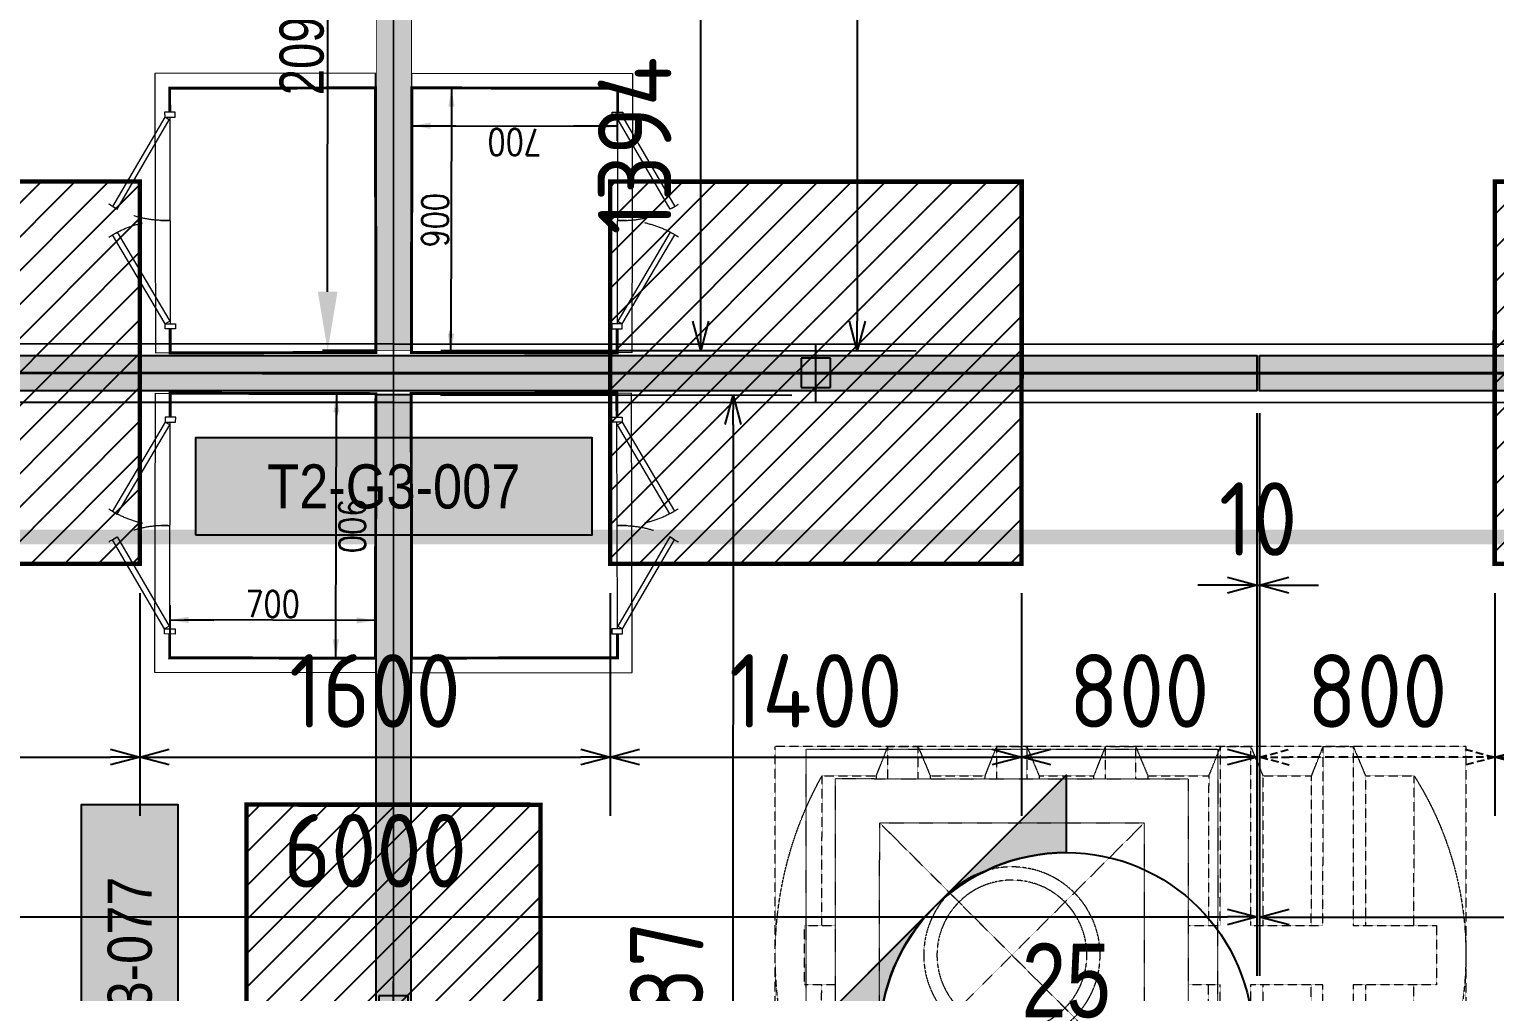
# Model space of a CAD drawing. Header units: centimetres. Extents: x -6122352 to 7132207, y -1694241 to 1947892.
# Drawn here: x 61283 to 66268, y -110563 to -107290 of the extents above; entities that cross this region are included whole.
import ezdxf
from ezdxf.enums import TextEntityAlignment as Align

# ---------------------------------------------------------------- set-up
doc = ezdxf.new("R2010")
doc.units = ezdxf.units.CM
doc.header["$MEASUREMENT"] = 0
doc.header["$PDMODE"] = 66
doc.header["$PDSIZE"] = 100
for name, pattern in [('2. HG-ST XR COL 3A (5V 7V 9V 11V - GF (4M & 5D-E)$0$HIDDEN', [0.375, 0.25, -0.125]), ('DU23023_KAA_00_XX_M2_TR_KPTB_0024$0$DU23023_KAA_00_XX_M2_TR_XRBS_0024$0$PHANTOM2', [1.25, 0.625, -0.125, 0.125, -0.125, 0.125, -0.125]), ('HIDDEN', [0.375, 0.25, -0.125]), ('LTH-4G-M-XR-GROUND FLOOR PLAN$0$HIDDEN2', [0.1875, 0.125, -0.0625])]:
    doc.linetypes.add(name, pattern=pattern)
for name, color, linetype in [('00-MI-DIM', 7, 'Continuous'), ('@MI-FOOTINGS', 7, 'Continuous'), ('@MI-REF LAYER', 7, 'Continuous'), ('@MI-TYPE-01', 30, 'Continuous'), ('@MI-TYPE-02', 6, 'Continuous'), ('A-GLASS HATCH', 7, 'Continuous'), ('CTECH-Text 2.5mm', 2, 'Continuous'), ('PANEL-TAGS', 7, 'Continuous'), ('VD-WS-WATER TANK', 7, 'Continuous')]:
    doc.layers.add(name, color=color, linetype=linetype)
doc.layers.add('08-Compound Wall-2', color=6, linetype='Continuous', lineweight=25, true_color=0xff00ff)
for name, color, linetype, lineweight in [('23585-XR-AR-DAMAC PLOT LIMITS$0$1-Mid units', 41, 'Continuous', 5), ('A-ANNO-TEXT', 3, 'Continuous', 25), ('LTH-4G-M-XR-GROUND FLOOR PLAN$0$1717 X Water Tank Location_5B$0$00 Line 2', 6, 'Continuous', 13)]:
    doc.layers.add(name, color=color, linetype=linetype, lineweight=lineweight)
doc.layers.add('LTH-4G-M-XR-GROUND FLOOR PLAN$0$PDF_Geometry', color=7, linetype='Continuous', true_color=0xcccccc)
doc.styles.add('Arial Narrow', font='ARIALN.TTF', dxfattribs={"width": 0.95, "height": 500})
doc.styles.add('DIMTEXT', font='romans.shx', dxfattribs={"width": 0.8})
doc.styles.add('JWC 1.50MM', font='GOTHIC.TTF', dxfattribs={"width": 0.8, "height": 1.5})
doc.styles.add('PANELTAG_STYLE', font='arial.ttf')
doc.styles.add('Schueco-BEMSTIL', font='isocpeur.ttf', dxfattribs={"width": 0.9})
doc.dimstyles.new('DIM-25', dxfattribs={"dimscale": 25, "dimtxt": 2.5, "dimasz": 2.5, "dimexe": 1.25, "dimexo": 0.625, "dimgap": 1, "dimtad": 1, "dimdec": 0, "dimdsep": 46, "dimtxsty": 'DIMTEXT', "dimblk": 'AROW', "dimcen": 2.5, "dimse1": 1, "dimse2": 1, "dimclrd": 1, "dimclre": 1, "dimclrt": 2, "dimadec": 0, "dimazin": 0, "dimtfac": 1, "dimtdec": 0, "dimtmove": 0, "dimatfit": 3, "dimfxl": 1, "dimarcsym": 0})
doc.dimstyles.new('JWC - 1.5', dxfattribs={"dimtxt": 1.5, "dimasz": 2, "dimexe": 0.18, "dimexo": 0.06, "dimgap": 0.09, "dimtad": 1, "dimtoh": 1, "dimdec": 0, "dimzin": 0, "dimdsep": 46, "dimtxsty": 'JWC 1.50MM', "dimcen": 0.09, "dimclrd": 1, "dimclre": 1, "dimclrt": 2, "dimadec": 0, "dimazin": 0, "dimtfac": 1, "dimtdec": 0, "dimtofl": 0, "dimtmove": 0, "dimatfit": 3, "dimfxl": 30, "dimtolj": 1, "dimtzin": 0, "dimarcsym": 0})
doc.dimstyles.new('MI- JWC-TXT-2.5 MM', dxfattribs={"dimscale": 1.5, "dimtxt": 2.5, "dimasz": 1, "dimexe": 2, "dimexo": 1, "dimgap": 1, "dimtad": 1, "dimdec": 0, "dimdsep": 46, "dimtxsty": 'Schueco-BEMSTIL', "dimblk": 'OPEN30', "dimcen": 0, "dimdle": 2, "dimclrd": 140, "dimclre": 8, "dimclrt": 40, "dimadec": 0, "dimazin": 2, "dimtfac": 1, "dimtdec": 0, "dimtix": 1, "dimtmove": 2, "dimatfit": 3, "dimldrblk": 'OPEN', "dimfxl": 2, "dimlwd": -1, "dimlwe": -1, "dimarcsym": 0})

# ---------------------------------------------------------------- blocks, each defined once
blk = doc.blocks.new('23585-XR-AR-BOUNDARY WALLS AND SETBACKS')
at = {"layer": '08-Compound Wall-2'}
for points in [[(496486.0485, 2768874.8152), (496503.6697, 2768858.669), (496505.7302, 2768860.9177), (496509.7838, 2768865.3417), (496513.8372, 2768869.7653), (496517.8906, 2768874.1891), (496521.944, 2768878.6129), (496524.072, 2768880.9353), (496525.9974, 2768883.0367), (496530.2534, 2768887.6817), (496532.1112, 2768889.7091), (496514.4901, 2768905.8554)], [(496541.7731, 2768864.5804), (496524.1519, 2768880.7264), (496522.0914, 2768878.4777), (496518.038, 2768874.0539), (496513.9846, 2768869.6301), (496509.9312, 2768865.2065), (496505.8776, 2768860.7825), (496503.7496, 2768858.4601), (496501.8242, 2768856.3589), (496497.7708, 2768851.9351), (496497.5682, 2768851.714), (496493.7174, 2768847.5113), (496493.5148, 2768847.2902), (496489.4614, 2768842.8663), (496487.6696, 2768840.911), (496505.2906, 2768824.7644)]]:
    blk.add_lwpolyline(points, dxfattribs=at)
blk = doc.blocks.new('A$C9d9485f6')
at = {"layer": 'A-ANNO-TEXT', "rotation": 312.4881850805905}
blk.add_blockref('23585-XR-AR-BOUNDARY WALLS AND SETBACKS', (-2377088.5348, -1504219.2521), dxfattribs=at)
blk = doc.blocks.new('23585-XR-AR-DAMAC PLOT LIMITS')
at = {"layer": '23585-XR-AR-DAMAC PLOT LIMITS$0$1-Mid units', "color": 251, "true_color": 0x636466}
for points in [[(496513.9109, 2768869.6977), (496496.2157, 2768885.9115), (496500.2691, 2768890.3353), (496517.9643, 2768874.1215)], [(496509.8575, 2768865.2741), (496492.1623, 2768881.4877), (496496.2157, 2768885.9115), (496513.9109, 2768869.6977)], [(496513.9109, 2768869.6977), (496517.9643, 2768874.1215), (496535.6593, 2768857.9077), (496531.6059, 2768853.4841)], [(496509.8575, 2768865.2741), (496513.9109, 2768869.6977), (496531.6059, 2768853.4841), (496527.5525, 2768849.0603)]]:
    blk.add_lwpolyline(points, close=True, dxfattribs=at)
blk = doc.blocks.new('A$Cf093b529')
at = {"layer": 'A-ANNO-TEXT'}
blk.add_blockref('23585-XR-AR-DAMAC PLOT LIMITS', (-495391.9901, -2768603.4419), dxfattribs=at)
blk = doc.blocks.new('AROW')
at = {"color": 1, "ltscale": 100}
for p, q in [((0, -1), (0, 1)), ((0, 0), (-3, 0))]:
    blk.add_line(p, q, dxfattribs=at)
blk.add_solid([(-1.28, 0.213), (-1.28, -0.213), (0, 0)], dxfattribs=at)
blk = doc.blocks.new('*D424')
at = {"layer": 'CTECH-Text 2.5mm', "color": 8, "lineweight": -2, "ltscale": 10, "transparency": 16777216}
blk.add_line((0.8246, -0.1346), (0.0246, -0.1346), dxfattribs=at)
at = {"layer": 'Defpoints', "color": 0, "ltscale": 10, "transparency": 16777216}
for p in [(-0.0254, 0), (0.8746, 0), (-0.0254, -0.1346)]:
    blk.add_point(p, dxfattribs=at)
at = {"layer": 'CTECH-Text 2.5mm', "color": 8, "lineweight": -2, "ltscale": 10, "transparency": 16777216, "xscale": 0.05, "yscale": 0.05, "zscale": 0.05, "rotation": 180}
blk.add_blockref('AROW', (-0.0254, -0.1346), dxfattribs=at)
at = {"layer": 'CTECH-Text 2.5mm', "color": 8, "lineweight": -2, "ltscale": 10, "transparency": 16777216, "xscale": 0.05, "yscale": 0.05, "zscale": 0.05}
blk.add_blockref('AROW', (0.8746, -0.1346), dxfattribs=at)
at = {"layer": 'CTECH-Text 2.5mm', "color": 8, "ltscale": 10, "transparency": 16777216, "insert": (0.4246, -0.0796), "char_height": 0.09, "attachment_point": 5, "style": 'DIMTEXT'}
blk.add_mtext('900', dxfattribs=at)
blk = doc.blocks.new('*D423')
at = {"layer": 'CTECH-Text 2.5mm', "color": 8, "lineweight": -2, "ltscale": 10, "transparency": 16777216}
blk.add_line((0.7459, -0.05), (0.7459, -0.65), dxfattribs=at)
at = {"layer": 'Defpoints', "color": 0, "ltscale": 10, "transparency": 16777216}
for p in [(0.8746, 0), (0.7459, -0.7), (0.8746, -0.7)]:
    blk.add_point(p, dxfattribs=at)
at = {"layer": 'CTECH-Text 2.5mm', "color": 8, "lineweight": -2, "ltscale": 10, "transparency": 16777216, "xscale": 0.05, "yscale": 0.05, "zscale": 0.05}
for p, rotation in [((0.7459, 0), 90), ((0.7459, -0.7), 270)]:
    blk.add_blockref('AROW', p, dxfattribs=dict(at, rotation=rotation))
at = {"layer": 'CTECH-Text 2.5mm', "color": 8, "ltscale": 10, "transparency": 16777216, "insert": (0.6909, -0.35), "char_height": 0.09, "attachment_point": 5, "rotation": 90, "style": 'DIMTEXT'}
blk.add_mtext('700', dxfattribs=at)
blk = doc.blocks.new('WT')
at = {"layer": 'VD-WS-WATER TANK', "color": 8, "linetype": 'HIDDEN', "lineweight": 5}
for p, q in [((-1544.6, 709.7), (-1544.6, -710.3)), ((-1544.6, 709.7), (805.4, 709.7)), ((805.4, -710.3), (805.4, 709.7)), ((-1205.2, 610), (-1368.6, 609.7)), ((-1367.6, 100.7), (-1368.6, 609.7)), ((-853.8, 610), (-1019.5, 609.7)), ((-462.5, 610), (-670.5, 610)), ((-92.3, 610), (-279.1, 610)), ((278, 610), (91.1, 609.6)), ((645.8, 610), (461.3, 609.7)), ((646.8, 100.7), (645.8, 610)), ((-1366.3, -610.3), (-1367.2, -101.4)), ((648.2, -610), (647.2, -101.4)), ((-1202.9, -610), (-1366.3, -610.3)), ((-853.8, -610), (-1017.2, -610.3)), ((-462.5, -610), (-668.2, -610)), ((-92.3, -610), (-276.8, -610)), ((278, -610), (93.4, -610.3)), ((648.2, -610), (463.6, -610.3)), ((805.4, -710.3), (-1544.6, -710.3))]:
    blk.add_line(p, q, dxfattribs=at)
at = {"layer": 'VD-WS-WATER TANK', "color": 8, "linetype": 'HIDDEN', "lineweight": 5, "ltscale": 0.2}
for p, q in [((-450, 450, 1.1), (450, -450, -1)), ((450, 450), (-450, -450, 1))]:
    blk.add_line(p, q, dxfattribs=at)
at = {"layer": 'VD-WS-WATER TANK', "color": 8, "linetype": 'HIDDEN', "lineweight": 5}
for points in [[(-1058, 100.7), (-1059, 709.7), (-1161.1, 709.7), (-1202.9, 610), (-1202.9, 100.7)], [(-1161.1, 709.7), (-1161.1, 100.7)], [(-1018.6, 100.7), (-1019.5, 610), (-1059, 709.7)], [(-708.9, 100.7), (-709.9, 709.7), (-812, 709.7), (-853.8, 610), (-853.8, 100.7)], [(-812, 709.7), (-812, 100.7)], [(-669.5, 100.7), (-670.5, 610), (-709.9, 709.7)], [(-318.4, 600), (-318.6, 709.7), (-420.7, 709.7), (-462.5, 610), (-462.5, 600)], [(-420.7, 709.7), (-420.7, 600)], [(-279.1, 600), (-279.1, 610), (-318.6, 709.7)], [(51.8, 600), (51.6, 709.7), (-50.5, 709.7), (-92.3, 610), (-92.3, 600)], [(-50.5, 709.7), (-50.5, 600)], [(91.1, 600), (91.1, 610), (51.6, 709.7)], [(422, 600), (421.8, 709.7), (319.7, 709.7), (278, 610), (278, 600)], [(319.7, 709.7), (319.7, 600)], [(461.3, 600), (461.3, 610), (421.8, 709.7)], [(-1161.1, 100.7), (-1444.6, 100.7), (-1444.6, -101.4), (-1161.1, -101.4)], [(-812, 100.7), (-1058, 100.7)], [(-600, 100.7), (-708.9, 100.7)], [(600, -101.4), (705.4, -101.4), (705.4, 100.7), (600, 100.7)], [(-1202.9, -101.4), (-1202.9, -610), (-1161.1, -710.3), (-1056.7, -710.3), (-1017.2, -610), (-1018.2, -101.4)], [(-1161.1, -101.4), (-1161.1, -710.3)], [(-1056.7, -710.3), (-1057.7, -101.4)], [(-1057.7, -101.4), (-812, -101.4)], [(-853.8, -101.4), (-853.8, -610), (-812, -710.3), (-707.6, -710.3), (-668.2, -610), (-669.1, -101.4)], [(-812, -101.4), (-812, -710.3)], [(-707.6, -710.3), (-708.6, -101.4)], [(-708.6, -101.4), (-600, -101.4)], [(-462.5, -600), (-462.5, -610), (-420.7, -710.3), (-316.2, -710.3), (-276.8, -610), (-276.8, -600)], [(-420.7, -600), (-420.7, -710.3)], [(-316.2, -710.3), (-316.4, -600)], [(-92.3, -600), (-92.3, -610), (-50.5, -710.3), (54, -710.3), (93.4, -610), (93.4, -600)], [(-50.5, -600), (-50.5, -710.3)], [(54, -710.3), (53.8, -600)], [(278, -600), (278, -610), (319.7, -710.3), (424.2, -710.3), (463.6, -610), (463.6, -600)], [(319.7, -600), (319.7, -710.3)], [(424.2, -710.3), (424, -600)]]:
    blk.add_lwpolyline(points, dxfattribs=at)
at = {"layer": 'VD-WS-WATER TANK', "color": 8, "linetype": 'HIDDEN', "lineweight": 5, "ltscale": 0.2}
for points in [[(-700, -700), (700, -700), (700, 700), (-700, 700)], [(-600, -600), (600, -600), (600, 600), (-600, 600)], [(-450, -450), (450, -450), (450, 450), (-450, 450)]]:
    blk.add_lwpolyline(points, close=True, dxfattribs=at)
at = {"layer": 'VD-WS-WATER TANK', "color": 8, "linetype": 'HIDDEN', "lineweight": 5}
for radius in [300, 255]:
    blk.add_circle((0, 0), radius, dxfattribs=at)
for centre, radius, start, end in [((-406.1, 1.5), 1138.5, 147.7124, 212.5056), ((-448.6, -2.1), 1254, 331.0009, 29.2171)]:
    blk.add_arc(centre, radius, start, end, dxfattribs=at)
blk = doc.blocks.new('A$C9fa2b657')
at = {"color": 1, "true_color": 0xeb0000, "const_width": 0.01}
blk.add_lwpolyline([(33.1502, 1.3091), (27.1502, 1.3102), (21.1502, 1.3113), (15.1503, 1.3125), (9.1502, 1.3137), (0, 1.3154), (0.0047, 25.3153), (2.8547, 25.3147), (9.1546, 25.3136), (12.0047, 25.3131), (15.1546, 25.3125), (21.1546, 25.3114), (27.1546, 25.3104), (33.1545, 25.3091), (39.1548, 25.3081), (42.3047, 25.3075), (42.3001, 1.3074)], close=True, dxfattribs=at)
blk = doc.blocks.new('A$C9e9a1b4a')
at = {"color": 1, "true_color": 0xeb0000, "const_width": 0.008}
blk.add_lwpolyline([(50.7907, -13.4523), (44.7908, -13.4521), (38.7908, -13.4521), (32.7908, -13.4521), (26.7907, -13.452), (20.7907, -13.452), (14.7907, -13.452), (5.6381, -13.452), (5.6388, 10.5481), (8.491, 10.548), (14.491, 10.548), (14.791, 10.548), (20.491, 10.548), (20.791, 10.548), (26.791, 10.548), (29.6409, 10.5479), (32.7908, 10.5479), (38.7911, 10.5479), (44.791, 10.5478), (50.791, 10.5478), (56.791, 10.5478), (59.9409, 10.5477), (59.9408, -13.4521)], close=True, dxfattribs=at)
blk = doc.blocks.new('_Open30')
at = {"color": 0, "linetype": 'ByBlock', "lineweight": -2}
for p, q in [((-1, 0.268), (0, 0)), ((0, 0), (-1, -0.268)), ((0, 0), (-1, 0))]:
    blk.add_line(p, q, dxfattribs=at)
blk = doc.blocks.new('*D1506')
at = {"layer": '@MI-TYPE-02', "color": 8, "transparency": 16777216}
for p, q in [((382856.2, -137905.9), (384051.1, -137906.3)), ((382855.6, -142093.1), (384049.7, -142093.5))]:
    blk.add_line(p, q, dxfattribs=at)
at = {"layer": '@MI-TYPE-02', "color": 140, "transparency": 16777216}
blk.add_line((383851.1, -138006.2), (383849.8, -141993.4), dxfattribs=at)
at = {"layer": 'Defpoints', "color": 0, "transparency": 16777216}
for p in [(382756.2, -137905.9), (382755.6, -142093), (383849.7, -142093.4)]:
    blk.add_point(p, dxfattribs=at)
at = {"layer": '@MI-TYPE-02', "color": 140, "transparency": 16777216, "xscale": 100, "yscale": 100, "zscale": 100}
for p, rotation in [((383851.1, -137906.2), 89.98108695238069), ((383849.7, -142093.4), 269.9810869523807)]:
    blk.add_blockref('_Open30', p, dxfattribs=dict(at, rotation=rotation))
at = {"layer": '@MI-TYPE-02', "color": 40, "transparency": 16777216, "insert": (383625.4, -139999.7), "char_height": 250, "attachment_point": 5, "rotation": 89.9811, "style": 'Schueco-BEMSTIL'}
blk.add_mtext('4187', dxfattribs=at)
blk = doc.blocks.new('_Open')
at = {"color": 0, "linetype": 'ByBlock', "lineweight": -2}
for p, q in [((-1, 0.2), (0, 0)), ((-1, -0.2), (0, 0)), ((0, 0), (-1, 0))]:
    blk.add_line(p, q, dxfattribs=at)
blk = doc.blocks.new('T2-SINGLE FOOTING')
at = {"layer": '@MI-FOOTINGS', "transparency": 33554679}
h = blk.add_hatch(dxfattribs=at)
h.set_pattern_fill('ANSI31', color=8, scale=650)
h.paths.add_polyline_path([(-700, 500), (700, 500), (700, -500), (-700, -500)])
at = {"layer": '@MI-FOOTINGS', "color": 62, "const_width": 15}
blk.add_lwpolyline([(-700, 500), (700, 500), (700, -500), (-700, -500)], close=True, dxfattribs=at)
at = {"layer": '@MI-FOOTINGS', "color": 30}
blk.add_point((0, 0), dxfattribs=at)
blk = doc.blocks.new('*D1510')
at = {"layer": '@MI-TYPE-02', "color": 8, "transparency": 16777216}
for p, q in [((366376.8, -160630.9), (367994.1, -160631.2)), ((366376.9, -164819.2), (367993.4, -164819.5))]:
    blk.add_line(p, q, dxfattribs=at)
at = {"layer": '@MI-TYPE-02', "color": 140, "transparency": 16777216}
blk.add_line((367794.1, -160731.2), (367793.4, -164719.5), dxfattribs=at)
at = {"layer": 'Defpoints', "color": 0, "transparency": 16777216}
for p in [(366276.8, -160630.9), (366276.9, -164819.2), (367793.4, -164819.5)]:
    blk.add_point(p, dxfattribs=at)
at = {"layer": '@MI-TYPE-02', "color": 140, "transparency": 16777216, "xscale": 100, "yscale": 100, "zscale": 100}
for p, rotation in [((367794.1, -160631.2), 89.9898100313855), ((367793.4, -164819.5), 269.9898100313856)]:
    blk.add_blockref('_Open30', p, dxfattribs=dict(at, rotation=rotation))
at = {"layer": '@MI-TYPE-02', "color": 40, "transparency": 16777216, "insert": (367568.7, -162725.3), "char_height": 250, "attachment_point": 5, "rotation": 89.9898, "style": 'Schueco-BEMSTIL'}
blk.add_mtext('4188', dxfattribs=at)
blk = doc.blocks.new('*D1520')
at = {"color": 1, "lineweight": -2, "transparency": 16777216}
for p, q in [((366210.9, -162725), (365974.1, -162725)), ((365991.7, -164619.2), (365992, -162925)), ((366150.9, -164819.2), (365973.7, -164819.2))]:
    blk.add_line(p, q, dxfattribs=at)
at = {"color": 1, "transparency": 16777216}
for points in [[(365958.7, -162925), (366025.4, -162925), (365992.1, -162725)], [(365958.4, -164619.2), (366025.1, -164619.2), (365991.7, -164819.2)]]:
    blk.add_solid(points, dxfattribs=at)
at = {"layer": 'Defpoints', "color": 0, "transparency": 16777216}
for p in [(365992.1, -162725), (366216.9, -162725), (366156.9, -164819.2)]:
    blk.add_point(p, dxfattribs=at)
at = {"color": 2, "transparency": 16777216, "insert": (365904.1, -163772.1), "char_height": 150, "attachment_point": 5, "rotation": 89.9898, "style": 'JWC 1.50MM'}
blk.add_mtext('\\A1;2094', dxfattribs=at)
blk = doc.blocks.new('*D1526')
at = {"color": 8, "transparency": 16777216}
for p, q in [((366816.7, -163425.2), (367461.3, -163425.3)), ((366376.9, -164819.2), (367461.1, -164819.4))]:
    blk.add_line(p, q, dxfattribs=at)
at = {"color": 140, "transparency": 16777216}
blk.add_line((367261.1, -164719.4), (367261.3, -163525.2), dxfattribs=at)
at = {"layer": 'Defpoints', "color": 0, "transparency": 16777216}
for p in [(366716.7, -163425.1), (367261.3, -163425.2), (366276.9, -164819.2)]:
    blk.add_point(p, dxfattribs=at)
at = {"color": 140, "transparency": 16777216, "xscale": 100, "yscale": 100, "zscale": 100}
for p, rotation in [((367261.3, -163425.2), 89.98981003138552), ((367261.1, -164819.4), 269.9898100313856)]:
    blk.add_blockref('_Open30', p, dxfattribs=dict(at, rotation=rotation))
at = {"color": 40, "transparency": 16777216, "insert": (367036.2, -164122.3), "char_height": 250, "attachment_point": 5, "rotation": 89.9898, "style": 'Schueco-BEMSTIL'}
blk.add_mtext('1394', dxfattribs=at)
blk = doc.blocks.new('T2-FOOTING PLAN')
at = {"layer": '@MI-FOOTINGS', "transparency": 33554679}
h = blk.add_hatch(dxfattribs=at)
h.set_pattern_fill('ANSI31', color=8, scale=650)
h.paths.add_polyline_path([(-700, 650), (700, 650), (700, -650), (-700, -650)])
at = {"layer": '@MI-FOOTINGS', "color": 160, "true_color": 0x3340f0, "const_width": 15}
blk.add_lwpolyline([(-700, 650), (700, 650), (700, -650), (-700, -650)], close=True, dxfattribs=at)
at = {"layer": '@MI-FOOTINGS', "color": 30}
blk.add_point((0, 0), dxfattribs=at)
blk = doc.blocks.new('*D1677')
at = {"layer": '@MI-TYPE-02', "color": 8, "transparency": 16777216}
for p, q in [((-2200.3, -688.4), (-2200.3, -1446.1)), ((-800.3, -688.6), (-800.3, -1446.1))]:
    blk.add_line(p, q, dxfattribs=at)
at = {"layer": '@MI-TYPE-02', "color": 140, "transparency": 16777216}
blk.add_line((-2100.3, -1246.1), (-900.3, -1246.1), dxfattribs=at)
at = {"layer": 'Defpoints', "color": 0, "transparency": 16777216}
for p in [(-2200.3, -588.4), (-800.3, -588.6), (-800.3, -1246.1)]:
    blk.add_point(p, dxfattribs=at)
at = {"layer": '@MI-TYPE-02', "color": 140, "transparency": 16777216, "xscale": 100, "yscale": 100, "zscale": 100, "rotation": 180}
blk.add_blockref('_Open30', (-2200.3, -1246.1), dxfattribs=at)
at = {"layer": '@MI-TYPE-02', "color": 140, "transparency": 16777216, "xscale": 100, "yscale": 100, "zscale": 100}
blk.add_blockref('_Open30', (-800.3, -1246.1), dxfattribs=at)
at = {"layer": '@MI-TYPE-02', "color": 40, "transparency": 16777216, "insert": (-1500.3, -1021.1), "char_height": 250, "attachment_point": 5, "style": 'Schueco-BEMSTIL'}
blk.add_mtext('1400', dxfattribs=at)
blk = doc.blocks.new('*D1675')
at = {"layer": '@MI-TYPE-02', "color": 8, "transparency": 16777216}
for p, q in [((-800.3, -688.6), (-800.3, -1446.1)), ((799.7, -688.9), (799.7, -1446.1))]:
    blk.add_line(p, q, dxfattribs=at)
at = {"layer": '@MI-TYPE-02', "color": 140, "transparency": 16777216}
blk.add_line((-700.3, -1246.1), (699.7, -1246.1), dxfattribs=at)
at = {"layer": 'Defpoints', "color": 0, "transparency": 16777216}
for p in [(-800.3, -588.6), (799.7, -588.9), (799.7, -1246.1)]:
    blk.add_point(p, dxfattribs=at)
at = {"layer": '@MI-TYPE-02', "color": 140, "transparency": 16777216, "xscale": 100, "yscale": 100, "zscale": 100, "rotation": 180}
blk.add_blockref('_Open30', (-800.3, -1246.1), dxfattribs=at)
at = {"layer": '@MI-TYPE-02', "color": 140, "transparency": 16777216, "xscale": 100, "yscale": 100, "zscale": 100}
blk.add_blockref('_Open30', (799.7, -1246.1), dxfattribs=at)
at = {"layer": '@MI-TYPE-02', "color": 40, "transparency": 16777216, "insert": (-0.3, -1021.1), "char_height": 250, "attachment_point": 5, "style": 'Schueco-BEMSTIL'}
blk.add_mtext('1600', dxfattribs=at)
blk = doc.blocks.new('*D1676')
at = {"layer": '@MI-TYPE-02', "color": 8, "transparency": 16777216}
for p, q in [((799.7, -688.9), (799.7, -1446.1)), ((2199.7, -689.1), (2199.7, -1446.1))]:
    blk.add_line(p, q, dxfattribs=at)
at = {"layer": '@MI-TYPE-02', "color": 140, "transparency": 16777216}
blk.add_line((899.7, -1246.1), (2099.7, -1246.1), dxfattribs=at)
at = {"layer": 'Defpoints', "color": 0, "transparency": 16777216}
for p in [(799.7, -588.9), (2199.7, -589.1), (2199.7, -1246.1)]:
    blk.add_point(p, dxfattribs=at)
at = {"layer": '@MI-TYPE-02', "color": 140, "transparency": 16777216, "xscale": 100, "yscale": 100, "zscale": 100, "rotation": 180}
blk.add_blockref('_Open30', (799.7, -1246.1), dxfattribs=at)
at = {"layer": '@MI-TYPE-02', "color": 140, "transparency": 16777216, "xscale": 100, "yscale": 100, "zscale": 100}
blk.add_blockref('_Open30', (2199.7, -1246.1), dxfattribs=at)
at = {"layer": '@MI-TYPE-02', "color": 40, "transparency": 16777216, "insert": (1499.7, -1021.1), "char_height": 250, "attachment_point": 5, "style": 'Schueco-BEMSTIL'}
blk.add_mtext('1400', dxfattribs=at)
blk = doc.blocks.new('*D1673')
at = {"layer": '@MI-TYPE-02', "color": 8, "transparency": 16777216}
for p, q in [((419218.9, -136783.5), (419218.9, -138673.4)), ((425218.9, -136783.4), (425218.9, -138673.4))]:
    blk.add_line(p, q, dxfattribs=at)
at = {"layer": '@MI-TYPE-02', "color": 140, "transparency": 16777216}
blk.add_line((419318.9, -138473.4), (425118.9, -138473.4), dxfattribs=at)
at = {"layer": 'Defpoints', "color": 0, "transparency": 16777216}
for p in [(419218.9, -136683.5), (425218.9, -136683.4), (425218.9, -138473.4)]:
    blk.add_point(p, dxfattribs=at)
at = {"layer": '@MI-TYPE-02', "color": 140, "transparency": 16777216, "xscale": 100, "yscale": 100, "zscale": 100, "rotation": 180}
blk.add_blockref('_Open30', (419218.9, -138473.4), dxfattribs=at)
at = {"layer": '@MI-TYPE-02', "color": 140, "transparency": 16777216, "xscale": 100, "yscale": 100, "zscale": 100}
blk.add_blockref('_Open30', (425218.9, -138473.4), dxfattribs=at)
at = {"layer": '@MI-TYPE-02', "color": 40, "transparency": 16777216, "insert": (422218.9, -138248.4), "char_height": 250, "attachment_point": 5, "style": 'Schueco-BEMSTIL'}
blk.add_mtext('6000', dxfattribs=at)
blk = doc.blocks.new('*D1685')
at = {"layer": '@MI-TYPE-02', "color": 8, "linetype": '2. HG-ST XR COL 3A (5V 7V 9V 11V - GF (4M & 5D-E)$0$HIDDEN', "transparency": 16777216}
blk.add_line((-3000, -100), (-3000, -1446.1), dxfattribs=at)
at = {"layer": '@MI-TYPE-02', "color": 8, "transparency": 16777216}
blk.add_line((-2200.3, -688.4), (-2200.3, -1446.1), dxfattribs=at)
at = {"layer": '@MI-TYPE-02', "color": 140, "linetype": '2. HG-ST XR COL 3A (5V 7V 9V 11V - GF (4M & 5D-E)$0$HIDDEN', "transparency": 16777216}
blk.add_line((-2300.3, -1246.1), (-2900, -1246.1), dxfattribs=at)
at = {"layer": 'Defpoints', "color": 0, "linetype": '2. HG-ST XR COL 3A (5V 7V 9V 11V - GF (4M & 5D-E)$0$HIDDEN', "transparency": 16777216}
for p in [(-3000, 0), (-2200.3, -588.4), (-3000, -1246.1)]:
    blk.add_point(p, dxfattribs=at)
at = {"layer": '@MI-TYPE-02', "color": 140, "linetype": '2. HG-ST XR COL 3A (5V 7V 9V 11V - GF (4M & 5D-E)$0$HIDDEN', "transparency": 16777216, "xscale": 100, "yscale": 100, "zscale": 100, "rotation": 180}
blk.add_blockref('_Open30', (-3000, -1246.1), dxfattribs=at)
at = {"layer": '@MI-TYPE-02', "color": 140, "linetype": '2. HG-ST XR COL 3A (5V 7V 9V 11V - GF (4M & 5D-E)$0$HIDDEN', "transparency": 16777216, "xscale": 100, "yscale": 100, "zscale": 100}
blk.add_blockref('_Open30', (-2200.3, -1246.1), dxfattribs=at)
at = {"layer": '@MI-TYPE-02', "color": 40, "linetype": '2. HG-ST XR COL 3A (5V 7V 9V 11V - GF (4M & 5D-E)$0$HIDDEN', "transparency": 16777216, "insert": (-2600.2, -1021.1), "char_height": 250, "attachment_point": 5, "style": 'Schueco-BEMSTIL'}
blk.add_mtext('800', dxfattribs=at)
blk = doc.blocks.new('*D1684')
at = {"layer": '@MI-TYPE-02', "color": 8, "transparency": 16777216}
for p, q in [((3000, -100), (3000, -1446.1)), ((2199.7, -689.1), (2199.7, -1446.1))]:
    blk.add_line(p, q, dxfattribs=at)
at = {"layer": '@MI-TYPE-02', "color": 140, "transparency": 16777216}
blk.add_line((2299.7, -1246.1), (2900, -1246.1), dxfattribs=at)
at = {"layer": 'Defpoints', "color": 0, "transparency": 16777216}
for p in [(3000, 0), (2199.7, -589.1), (3000, -1246.1)]:
    blk.add_point(p, dxfattribs=at)
at = {"layer": '@MI-TYPE-02', "color": 140, "transparency": 16777216, "xscale": 100, "yscale": 100, "zscale": 100, "rotation": 180}
blk.add_blockref('_Open30', (2199.7, -1246.1), dxfattribs=at)
at = {"layer": '@MI-TYPE-02', "color": 140, "transparency": 16777216, "xscale": 100, "yscale": 100, "zscale": 100}
blk.add_blockref('_Open30', (3000, -1246.1), dxfattribs=at)
at = {"layer": '@MI-TYPE-02', "color": 40, "transparency": 16777216, "insert": (2599.8, -1021.1), "char_height": 250, "attachment_point": 5, "style": 'Schueco-BEMSTIL'}
blk.add_mtext('800', dxfattribs=at)
blk = doc.blocks.new('*U1871')
h = blk.add_hatch(color=94)
edge = h.paths.add_edge_path()
edge.add_line((0, -6.35), (0, -8.98))
edge.add_line((0, -8.98), (-8.98, 0))
edge.add_line((-8.98, 0), (0, 8.98))
edge.add_line((0, 8.98), (0, 6.35))
edge.add_arc((0, 0), 6.35, 90, 270)
at = {"color": 94}
blk.add_line((-6.35, 0), (6.35, 0), dxfattribs=at)
for points in [[(0, -6.35), (0, -8.98), (-8.98, 0), (0, 8.98), (0, 6.35, 1)], [(-4.49, 4.49, 0.414214), (-4.49, -4.49), (-8.98, 0), (-4.49, 4.49)]]:
    blk.add_lwpolyline(points, format="xyb", close=True)
blk.add_circle((0, 0), 6.35, dxfattribs=at)
at = {"style": 'Arial Narrow', "width": 0.95, "flags": 8}
blk.add_attdef('VIEWNUMBER', text='', height=2.5, dxfattribs=at).set_placement((0, 0), align=Align.BOTTOM_CENTER)
blk.add_attdef('SHEETNUMBER', text='', height=2.5, dxfattribs=at).set_placement((0, -1.588), align=Align.TOP_CENTER)
blk = doc.blocks.new('PANELTAG')
at = {"layer": 'PANEL-TAGS', "color": 1}
blk.add_lwpolyline([(-13.5, -3.3), (13.5, -3.3), (13.5, 3.3), (-13.5, 3.3)], close=True, dxfattribs=at)
at = {"layer": 'PANEL-TAGS', "color": 40, "true_color": 0xffd700}
blk.add_solid([(-13.5, -3.3), (13.5, -3.3), (-13.5, 3.3), (13.5, 3.3)], dxfattribs=at)
at = {"layer": 'PANEL-TAGS', "color": 5, "style": 'PANELTAG_STYLE', "width": 0.85}
blk.add_attdef('TAGNO', text='', height=3, dxfattribs=at).set_placement((0, 0), align=Align.MIDDLE)
blk = doc.blocks.new('*D1929')
at = {"layer": '@MI-TYPE-01', "color": 8, "transparency": 16777216}
for p, q in [((65458.8, -108595.5), (65458.8, -109380.9)), ((65468.4, -108595.5), (65468.4, -109380.9))]:
    blk.add_line(p, q, dxfattribs=at)
at = {"layer": '@MI-TYPE-01', "color": 140, "transparency": 16777216}
for p, q in [((65358.8, -109180.9), (65258.8, -109180.9)), ((65458.8, -109180.9), (65468.4, -109180.9)), ((65568.4, -109180.9), (65668.4, -109180.9))]:
    blk.add_line(p, q, dxfattribs=at)
at = {"layer": 'Defpoints', "color": 0, "transparency": 16777216}
for p in [(65458.8, -108495.5), (65468.4, -108495.5), (65468.4, -109180.9)]:
    blk.add_point(p, dxfattribs=at)
at = {"layer": '@MI-TYPE-01', "color": 140, "transparency": 16777216, "xscale": 100, "yscale": 100, "zscale": 100}
blk.add_blockref('_Open30', (65458.8, -109180.9), dxfattribs=at)
at = {"layer": '@MI-TYPE-01', "color": 140, "transparency": 16777216, "xscale": 100, "yscale": 100, "zscale": 100, "rotation": 180}
blk.add_blockref('_Open30', (65468.4, -109180.9), dxfattribs=at)
at = {"layer": '@MI-TYPE-01', "color": 40, "transparency": 16777216, "insert": (65463.6, -108955.9), "char_height": 250, "attachment_point": 5, "style": 'Schueco-BEMSTIL'}
blk.add_mtext('10', dxfattribs=at)
blk = doc.blocks.new('A$C3dfd7553')
at = {"layer": 'LTH-4G-M-XR-GROUND FLOOR PLAN$0$1717 X Water Tank Location_5B$0$00 Line 2', "color": 8, "linetype": 'Continuous', "elevation": 0}
blk.add_lwpolyline([(0.0563, -0.7, 0.01, 0.01, 0), (-0.0254, -0.7, 0.01, 0.01, 0), (-0.0254, 0, 0.01, 0.01, 0), (0.8746, 0, 0.01, 0.01, 0), (0.8746, -0.7, 0.01, 0.01, 0), (0.7937, -0.7, 0, 0, 0)], format="xyseb", dxfattribs=at)
at = {"layer": 'LTH-4G-M-XR-GROUND FLOOR PLAN$0$PDF_Geometry', "color": 8, "lineweight": 5, "elevation": 0}
for points in [[(-0.0254, -0.75), (-0.0254, 0), (0.9246, 0), (0.9246, -0.75), (-0.0254, -0.75)], [(0.7766, -0.7), (0.0734, -0.7)]]:
    blk.add_lwpolyline(points, dxfattribs=at)
for points in [[(0.0734, -0.7172), (0.0734, -0.6813), (0.0563, -0.6813), (0.0563, -0.7172)], [(0.7766, -0.7172), (0.7766, -0.6813), (0.7937, -0.6813), (0.7937, -0.7172)], [(0.3766, -0.8952), (0.386, -0.8796), (0.0828, -0.7016), (0.0734, -0.7172)], [(0.4734, -0.8952), (0.464, -0.8796), (0.7672, -0.7016), (0.7766, -0.7172)]]:
    blk.add_lwpolyline(points, close=True, dxfattribs=at)
at = {"layer": 'LTH-4G-M-XR-GROUND FLOOR PLAN$0$PDF_Geometry', "color": 8, "linetype": 'LTH-4G-M-XR-GROUND FLOOR PLAN$0$HIDDEN2', "lineweight": 5}
for centre, start, end in [((0.0734, -0.7172), 327.1407, 2.8021), ((0.7766, -0.7172), 177.1979, 212.8593)]:
    blk.add_arc(centre, 0.3516, start, end, dxfattribs=at)
at = {"layer": 'CTECH-Text 2.5mm', "ltscale": 10}
dim = blk.add_linear_dim(base=(-0.0254, -0.1346), p1=(0.8746, 0), p2=(-0.0254, 0), dimstyle='DIM-25', override={"dimscale": 1, "dimtxt": 0.09, "dimasz": 0.05, "dimgap": 0.01, "dimlfac": 1000, "dimclrd": 8, "dimclre": 8, "dimclrt": 8}, dxfattribs=at)
dim.commit()
dim.dimension.update_dxf_attribs({"geometry": '*D424', "text_midpoint": (0.4246, -0.0796)})
dim = blk.add_linear_dim(base=(0.7459, -0.7), p1=(0.8746, 0), p2=(0.8746, -0.7), angle=90, dimstyle='DIM-25', override={"dimscale": 1, "dimtxt": 0.09, "dimasz": 0.05, "dimgap": 0.01, "dimlfac": 1000, "dimclrd": 8, "dimclre": 8, "dimclrt": 8}, dxfattribs=at)
dim.commit()
dim.dimension.update_dxf_attribs({"geometry": '*D423', "text_midpoint": (0.6909, -0.35)})
blk = doc.blocks.new('A$C3d5adbb0')
at = {"color": 1, "true_color": 0xeb0000, "const_width": 0.01}
blk.add_lwpolyline([(33.1502, 0.0017), (27.1502, 0.0028), (21.1502, 0.0038), (15.1503, 0.005), (9.1502, 0.0063), (0, 0.008), (0.0047, 24.0078), (2.8547, 24.0072), (9.1546, 24.0061), (12.0047, 24.0057), (15.1546, 24.0051), (21.1546, 24.004), (27.1546, 24.0029), (33.1545, 24.0017), (39.1548, 24.0006), (42.3047, 24), (42.3001, 0)], close=True, dxfattribs=at)
at = {"rotation": 269.8805413915869}
blk.add_blockref('A$C3dfd7553', (27.094, 23.9075), dxfattribs=at)
at = {"xscale": -0.9999999999999999, "rotation": 90.1194586091656}
blk.add_blockref('A$C3dfd7553', (27.2147, 23.9075), dxfattribs=at)
blk = doc.blocks.new('A$C0dde5bbf')
at = {"color": 1, "true_color": 0xeb0000, "const_width": 0.008}
blk.add_lwpolyline([(45.1526, 0), (39.1528, 0.0001), (33.1528, 0.0001), (27.1528, 0.0001), (21.1526, 0.0003), (15.1526, 0.0003), (9.1526, 0.0003), (0, 0.0003), (0.0007, 24.0004), (2.8529, 24.0002), (8.8529, 24.0002), (9.1529, 24.0003), (14.8529, 24.0002), (15.1529, 24.0003), (21.1529, 24.0003), (24.0028, 24.0002), (27.1527, 24.0001), (33.153, 24.0001), (39.1529, 24), (45.1529, 24), (51.1529, 24), (54.3028, 24), (54.3027, 0.0001)], close=True, dxfattribs=at)
at = {"rotation": 269.8805413900812}
blk.add_blockref('A$C3dfd7553', (39.0933, 23.9045), dxfattribs=at)
at = {"xscale": -1, "rotation": 90.11945860855641}
blk.add_blockref('A$C3dfd7553', (39.2132, 23.9049), dxfattribs=at)
at = {"layer": 'VD-WS-WATER TANK', "ltscale": 100, "xscale": -0.001000000000000002, "yscale": 0.001000000000000002, "zscale": 0.001000000000000002, "rotation": 359.9999999990497}
blk.add_blockref('WT', (41.2573, 22.0206), dxfattribs=at)
blk = doc.blocks.new('G8-T2-PARTITION HALF')
at = {"layer": 'A-GLASS HATCH'}
h = blk.add_hatch(color=6, dxfattribs=at)
h.dxf.hatch_style = 1
h.paths.add_polyline_path([(29939.9, -9.2), (29939.2, -4196.3), (30059.2, -4196.4), (30059.9, -9.2)])
at = {"layer": '@MI-TYPE-02', "color": 6}
blk.add_lwpolyline([(29939.9, -9.2), (29939.2, -4196.3), (30059.2, -4196.4), (30059.9, -9.2)], close=True, dxfattribs=at)
at = {"layer": '@MI-FOOTINGS', "xscale": -1, "rotation": 89.98108695186909}
blk.add_blockref('T2-SINGLE FOOTING', (29999.5, -2102.8), dxfattribs=at)
at = {"layer": '@MI-TYPE-02'}
dim = blk.add_linear_dim(base=(31153.4, -4196.7), p1=(30059.9, -9.2), p2=(30059.2, -4196.4), angle=269.9811, dimstyle='MI- JWC-TXT-2.5 MM', dxfattribs=at)
dim.commit()
dim.dimension.update_dxf_attribs({"geometry": '*D1506', "text_midpoint": (30929.1, -2103.1), "insert": (-352696.3, 137896.7)})
blk = doc.blocks.new('G6-PARTITION REAR HALF')
at = {"layer": '@MI-TYPE-02'}
h = blk.add_hatch(color=256, dxfattribs=at)
h.dxf.hatch_style = 1
h.paths.add_polyline_path([(5941.9, 4194.6), (6060, 4194.6), (6060.1, 6.3), (5940.1, 6.3)])
h.paths.add_polyline_path([(11939.3, 4415.1), (12059.3, 4415.1), (12060, -3), (11940, -3)])
h.paths.add_polyline_path([(18059.7, 4192.6), (17939.7, 4192.6), (17938.1, 4.3), (18058.1, 4.3)])
h.paths.add_polyline_path([(24059.9, 4112.3), (23939.9, 4112.4), (23938.2, -4.1), (24058.2, -4.2)])
at = {"layer": '@MI-TYPE-02', "const_width": 2.5}
blk.add_lwpolyline([(5940, 4194.6), (6060, 4194.6), (6060.1, 6.3), (5940.1, 6.3)], close=True, dxfattribs=at)
at = {"color": 94}
dim = blk.add_linear_dim(base=(5775.3, 2100.5), p1=(5940.1, 6.3), p2=(6000.1, 2100.5), angle=89.9898, dimstyle='JWC - 1.5', dxfattribs=at)
dim.commit()
dim.dimension.update_dxf_attribs({"geometry": '*D1520', "text_midpoint": (5687.4, 1053.4), "insert": (-360216.8, 164825.5)})
dim = blk.add_linear_dim(base=(7044.6, 1400.3), p1=(6060.1, 6.3), p2=(6500, 1400.4), angle=89.9898, dimstyle='MI- JWC-TXT-2.5 MM')
dim.commit()
dim.dimension.update_dxf_attribs({"geometry": '*D1526', "text_midpoint": (6819.4, 703.3), "insert": (-360216.8, 164825.5)})
at = {"layer": '@MI-TYPE-02'}
dim = blk.add_linear_dim(base=(7576.6, 6.1), p1=(6060, 4194.6), p2=(6060.1, 6.3), angle=89.9898, dimstyle='MI- JWC-TXT-2.5 MM', dxfattribs=at)
dim.commit()
dim.dimension.update_dxf_attribs({"geometry": '*D1510', "text_midpoint": (7352, 2100.2), "insert": (-360216.8, 164825.5)})
blk = doc.blocks.new('6M PANEL-T2')
at = {"layer": '@MI-TYPE-02'}
h = blk.add_hatch(color=256, dxfattribs=at)
h.dxf.hatch_style = 1
h.paths.add_polyline_path([(-3000.4, 120), (2999.5, 120), (3000, 0), (-3000, 0)])
blk.add_lwpolyline([(-3000.4, 120), (2999.5, 120), (3000, 0), (-3000, 0)], close=True, dxfattribs=at)
at = {"layer": '@MI-FOOTINGS', "rotation": 359.9898439714545}
for p in [(-1500.2, 61.5), (1499.8, 61)]:
    blk.add_blockref('T2-FOOTING PLAN', p, dxfattribs=at)
at = {"layer": '@MI-TYPE-02', "color": 0}
dim = blk.add_linear_dim(base=(3000, -1790), p1=(-3000, 0), p2=(3000, 0), dimstyle='MI- JWC-TXT-2.5 MM', dxfattribs=at)
dim.commit()
dim.dimension.update_dxf_attribs({"geometry": '*D1673', "text_midpoint": (0, -1565), "insert": (-422218.9, 136683.5)})
at = {"layer": '@MI-TYPE-02', "color": 94}
dim = blk.add_linear_dim(base=(3000, -1246.1), p1=(2199.7, -589.1), p2=(3000, 0), dimstyle='MI- JWC-TXT-2.5 MM', dxfattribs=at)
dim.commit()
dim.dimension.update_dxf_attribs({"geometry": '*D1684', "text_midpoint": (2599.8, -1021.1)})
at = {"layer": '@MI-TYPE-02', "color": 94, "linetype": '2. HG-ST XR COL 3A (5V 7V 9V 11V - GF (4M & 5D-E)$0$HIDDEN'}
dim = blk.add_linear_dim(base=(-3000, -1246.1), p1=(-2200.3, -588.4), p2=(-3000, 0), dimstyle='MI- JWC-TXT-2.5 MM', dxfattribs=at)
dim.commit()
dim.dimension.update_dxf_attribs({"geometry": '*D1685', "text_midpoint": (-2600.2, -1021.1)})
at = {"layer": '@MI-TYPE-02', "color": 0}
for base, p1, p2, picture, middle in [((-800.3, -1246.1), (-2200.3, -588.4), (-800.3, -588.6), '*D1677', (-1500.3, -1021.1)), ((799.7, -1246.1), (-800.3, -588.6), (799.7, -588.9), '*D1675', (-0.3, -1021.1)), ((2199.7, -1246.1), (799.7, -588.9), (2199.7, -589.1), '*D1676', (1499.7, -1021.1))]:
    dim = blk.add_linear_dim(base=base, p1=p1, p2=p2, dimstyle='MI- JWC-TXT-2.5 MM', dxfattribs=at)
    dim.commit()
    dim.dimension.update_dxf_attribs({"geometry": picture, "text_midpoint": middle})

msp = doc.modelspace()

# ---------------------------------------------------------------- linework, layer by layer
at = {"color": 94, "linetype": '2. HG-ST XR COL 3A (5V 7V 9V 11V - GF (4M & 5D-E)$0$HIDDEN'}
msp.add_lwpolyline([(62522.02764, -108459.14789), (68522.03236, -108460.27973)], dxfattribs=at)
at = {"layer": '00-MI-DIM', "color": 94, "linetype": 'DU23023_KAA_00_XX_M2_TR_KPTB_0024$0$DU23023_KAA_00_XX_M2_TR_XRBS_0024$0$PHANTOM2', "ltscale": 10, "const_width": 50}
msp.add_lwpolyline([(260309.91892, -108805.86866), (260310.2308, -109016.46146), (22420.43537, -109016.46146), (22416.86832, -108770.33311)], dxfattribs=at)

# ---------------------------------------------------------------- block references
at = {"color": 94, "linetype": '2. HG-ST XR COL 3A (5V 7V 9V 11V - GF (4M & 5D-E)$0$HIDDEN'}
for p in [(62458.96056, -108519.25409), (68468.45962, -108519.80487)]:
    msp.add_blockref('6M PANEL-T2', p, dxfattribs=at)
at = {"layer": '00-MI-DIM'}
ref = msp.add_blockref('*U1871', (64810.68352, -110725.41244), dxfattribs=dict(at, xscale=100, yscale=100, zscale=100))
ref.add_attrib('VIEWNUMBER', '25', dxfattribs={"layer": '0', "height": 250, "style": 'Arial Narrow', "width": 0.95}).set_placement((64810.68352, -110725.41244), align=Align.BOTTOM_CENTER)
ref.add_attrib('SHEETNUMBER', 'G3-T2', dxfattribs={"layer": '0', "height": 250, "style": 'Arial Narrow', "width": 0.95}).set_placement((64810.68352, -110884.16244), align=Align.TOP_CENTER)
at = {"layer": '@MI-REF LAYER', "xscale": 1000, "yscale": 1000, "zscale": 1000}
msp.add_blockref('A$C9d9485f6', (-23958.95046, 48155.57226), dxfattribs=at)
at = {"layer": '@MI-REF LAYER', "xscale": 1000, "yscale": 1000, "zscale": 1000, "rotation": 312.4882903633292}
msp.add_blockref('A$Cf093b529', (-891608.73293, 539022.72011), dxfattribs=at)
at = {"layer": '@MI-REF LAYER', "color": 10, "xscale": 1000, "yscale": 1000, "zscale": 1000}
for name, p, rotation in [('A$C9fa2b657', (89676.48429, -83148.69269), 180.0004263467067), ('A$C3d5adbb0', (89676.49402, -84456.14049), 180.0004263450647), ('A$C0dde5bbf', (23364.61104, -132452.49956), 359.9901192014406), ('A$C9e9a1b4a', (17729.24292, -118999.27747), 359.9901192577963)]:
    msp.add_blockref(name, p, dxfattribs=dict(at, rotation=rotation))
at = {"layer": '@MI-TYPE-02', "color": 0}
for name, p in [('G6-PARTITION REAR HALF', (56522.78705, -108389.14311)), ('G8-T2-PARTITION HALF', (32521.99781, -108524.54701))]:
    msp.add_blockref(name, p, dxfattribs=at)
at = {"layer": 'PANEL-TAGS'}
ref = msp.add_blockref('PANELTAG', (62522.70156, -108844.88527), dxfattribs=dict(at, xscale=50, yscale=50, zscale=50))
ref.add_attrib('TAGNO', 'T2-G3-007', dxfattribs={"color": 5, "height": 150, "style": 'PANELTAG_STYLE', "width": 0.85}).set_placement((62522.70156, -108844.88527), align=Align.MIDDLE_CENTER)
ref = msp.add_blockref('PANELTAG', (61624.24843, -110602.53331), dxfattribs=dict(at, xscale=50.00000000000001, yscale=50.00000000000001, zscale=50.00000000000001, rotation=90.00000000000001))
ref.add_attrib('TAGNO', 'T2-G3-077', dxfattribs={"color": 5, "height": 150, "rotation": 90, "style": 'PANELTAG_STYLE', "width": 0.85}).set_placement((61624.24843, -110602.53331), align=Align.MIDDLE_CENTER)

# ---------------------------------------------------------------- dimensions: what is measured, and where the dimension line sits
at = {"layer": '@MI-TYPE-01'}
dim = msp.add_linear_dim(base=(65468.40571, -109180.85746), p1=(65458.84376, -108495.51972), p2=(65468.40571, -108495.48576), dimstyle='MI- JWC-TXT-2.5 MM', dxfattribs=at)
dim.commit()
dim.dimension.update_dxf_attribs({"geometry": '*D1929', "text_midpoint": (65463.62474, -108955.85746)})

doc.saveas('drawing.dxf')
